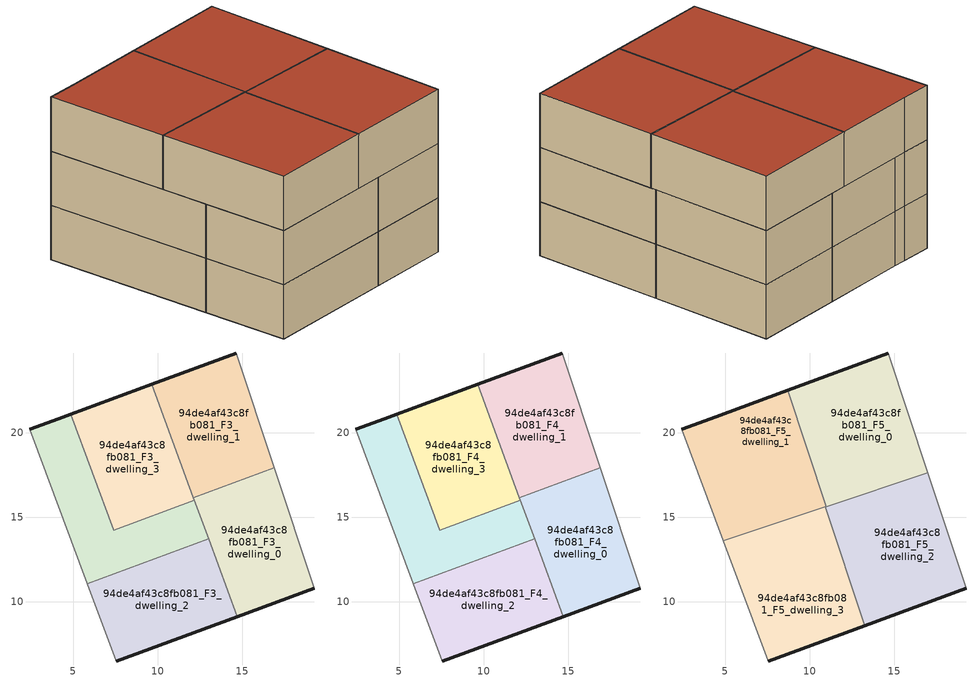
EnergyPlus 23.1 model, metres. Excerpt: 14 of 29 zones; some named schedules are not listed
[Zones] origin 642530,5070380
94de4af43c8fb081_F3_dwelling_0
 floor to 94de4af43c8fb081_F2_dwelling_0 (EU_floor_Construction): 19.25,10.81 16.9,17.93 12.11,16.17 14.7,9.14 z9
 wall outside (EU_wall_Construction): 19.25,10.81 14.7,9.14 z9:12
 wall to 94de4af43c8fb081_F3_dwelling_1 (EU_wall_Construction): 12.11,16.17 16.9,17.93 z9:12
 wall adiabatic (EU_wall_Construction): 16.9,17.93 19.25,10.81 z9:12
 wall to 94de4af43c8fb081_F3_dwelling_2 (EU_wall_Construction): 14.7,9.14 13.01,13.72 z9:12
 wall to 94de4af43c8fb081_F3_dwelling_4 (EU_wall_Construction): 13.01,13.72 12.17,16 z9:12
 wall to 94de4af43c8fb081_F3_dwelling_3 (EU_wall_Construction): 12.17,16 12.11,16.17 z9:12
94de4af43c8fb081_F3_dwelling_1
 floor to 94de4af43c8fb081_F2_dwelling_1 (EU_floor_Construction): 16.9,17.93 14.65,24.72 9.65,22.86 12.11,16.17 z9
 wall outside (EU_wall_Construction): 9.65,22.86 14.65,24.72 z9:12
 wall adiabatic (EU_wall_Construction): 14.65,24.72 16.9,17.93 z9:12
 wall to 94de4af43c8fb081_F3_dwelling_3 (EU_wall_Construction): 12.11,16.17 9.65,22.86 z9:12
94de4af43c8fb081_F3_dwelling_2
 floor to 94de4af43c8fb081_F2_dwelling_2 (EU_floor_Construction): 14.7,9.14 13.01,13.72 5.84,11.08 7.54,6.51 z9
 wall outside (EU_wall_Construction): 14.7,9.14 7.54,6.51 z9:12
 wall adiabatic (EU_wall_Construction): 7.54,6.51 5.84,11.08 z9:12
 wall to 94de4af43c8fb081_F3_dwelling_4 (EU_wall_Construction): 5.84,11.08 13.01,13.72 z9:12
94de4af43c8fb081_F3_dwelling_3
 floor to 94de4af43c8fb081_F2_dwelling_3 (EU_floor_Construction): 12.17,16 9.65,22.86 4.86,21.08 7.39,14.23 z9
 wall outside (EU_wall_Construction): 4.86,21.08 9.65,22.86 z9:12
 wall to 94de4af43c8fb081_F3_dwelling_4 (EU_wall_Construction): 12.17,16 7.39,14.23 4.86,21.08 z9:12
94de4af43c8fb081_F3_dwelling_4
 floor to 94de4af43c8fb081_F2_dwelling_4 (EU_floor_Construction): 13.01,13.72 12.17,16 7.39,14.23 4.86,21.08 4.14,20.82 2.44,20.22 5.84,11.08 z9
 wall outside (EU_wall_Construction): 2.44,20.22 4.14,20.82 4.86,21.08 z9:12
 wall adiabatic (EU_wall_Construction): 5.84,11.08 2.44,20.22 z9:12
94de4af43c8fb081_F4_dwelling_0
 floor to 94de4af43c8fb081_F3_dwelling_0 (EU_floor_Construction): 19.25,10.81 16.9,17.93 12.11,16.17 14.7,9.14 z12
 wall outside (EU_wall_Construction): 19.25,10.81 14.7,9.14 z12:15
 wall to 94de4af43c8fb081_F4_dwelling_1 (EU_wall_Construction): 12.11,16.17 16.9,17.93 z12:15
 wall adiabatic (EU_wall_Construction): 16.9,17.93 19.25,10.81 z12:15
 wall to 94de4af43c8fb081_F4_dwelling_2 (EU_wall_Construction): 14.7,9.14 13.01,13.72 z12:15
 wall to 94de4af43c8fb081_F4_dwelling_4 (EU_wall_Construction): 13.01,13.72 12.17,16 z12:15
 wall to 94de4af43c8fb081_F4_dwelling_3 (EU_wall_Construction): 12.17,16 12.11,16.17 z12:15
94de4af43c8fb081_F4_dwelling_1
 floor to 94de4af43c8fb081_F3_dwelling_1 (EU_floor_Construction): 16.9,17.93 14.65,24.72 9.65,22.86 12.11,16.17 z12
 wall outside (EU_wall_Construction): 9.65,22.86 14.65,24.72 z12:15
 wall adiabatic (EU_wall_Construction): 14.65,24.72 16.9,17.93 z12:15
 wall to 94de4af43c8fb081_F4_dwelling_3 (EU_wall_Construction): 12.11,16.17 9.65,22.86 z12:15
94de4af43c8fb081_F4_dwelling_2
 floor to 94de4af43c8fb081_F3_dwelling_2 (EU_floor_Construction): 14.7,9.14 13.01,13.72 5.84,11.08 7.54,6.51 z12
 wall outside (EU_wall_Construction): 14.7,9.14 7.54,6.51 z12:15
 wall adiabatic (EU_wall_Construction): 7.54,6.51 5.84,11.08 z12:15
 wall to 94de4af43c8fb081_F4_dwelling_4 (EU_wall_Construction): 5.84,11.08 13.01,13.72 z12:15
94de4af43c8fb081_F4_dwelling_3
 floor to 94de4af43c8fb081_F3_dwelling_3 (EU_floor_Construction): 12.17,16 9.65,22.86 4.86,21.08 7.39,14.23 z12
 wall outside (EU_wall_Construction): 4.86,21.08 9.65,22.86 z12:15
 wall to 94de4af43c8fb081_F4_dwelling_4 (EU_wall_Construction): 12.17,16 7.39,14.23 4.86,21.08 z12:15
94de4af43c8fb081_F4_dwelling_4
 floor to 94de4af43c8fb081_F3_dwelling_4 (EU_floor_Construction): 13.01,13.72 12.17,16 7.39,14.23 4.86,21.08 4.14,20.82 2.44,20.22 5.84,11.08 z12
 wall outside (EU_wall_Construction): 2.44,20.22 4.14,20.82 4.86,21.08 z12:15
 wall adiabatic (EU_wall_Construction): 5.84,11.08 2.44,20.22 z12:15
94de4af43c8fb081_F5_dwelling_0
 floor to 94de4af43c8fb081_F4_dwelling_1 (EU_floor_Construction): 16.9,17.93 14.65,24.72 9.65,22.86 12.11,16.17 z15
 floor to 94de4af43c8fb081_F4_dwelling_0 (EU_floor_Construction): 16.99,17.63 16.9,17.93 12.11,16.17 12.16,16.03 z15
 floor to 94de4af43c8fb081_F4_dwelling_3 (EU_floor_Construction): 12.16,16.03 9.65,22.86 8.7,22.51 10.98,15.64 z15
 wall outside (EU_wall_Construction): 8.7,22.51 14.65,24.72 z15:18
 wall to 94de4af43c8fb081_F5_dwelling_1 (EU_wall_Construction): 10.98,15.64 8.7,22.51 z15:18
 wall adiabatic (EU_wall_Construction): 14.65,24.72 16.99,17.63 z15:18
 wall to 94de4af43c8fb081_F5_dwelling_2 (EU_wall_Construction): 16.99,17.63 10.98,15.64 z15:18
 roof outside (EU_roof_Construction): 14.65,24.72 16.99,17.63 10.98,15.64 8.7,22.51 z18
94de4af43c8fb081_F5_dwelling_1
 floor to 94de4af43c8fb081_F4_dwelling_3 (EU_floor_Construction): 10.98,15.64 8.7,22.51 4.86,21.08 7.32,14.43 z15
 floor to 94de4af43c8fb081_F4_dwelling_4 (EU_floor_Construction): 7.32,14.43 4.86,21.08 4.14,20.82 2.44,20.22 4.9,13.62 z15
 wall outside (EU_wall_Construction): 2.44,20.22 4.14,20.82 8.7,22.51 z15:18
 wall adiabatic (EU_wall_Construction): 4.9,13.62 2.44,20.22 z15:18
 wall to 94de4af43c8fb081_F5_dwelling_3 (EU_wall_Construction): 10.93,15.62 4.9,13.62 z15:18
 wall to 94de4af43c8fb081_F5_dwelling_2 (EU_wall_Construction): 10.98,15.64 10.93,15.62 z15:18
 roof outside (EU_roof_Construction): 8.7,22.51 10.98,15.64 4.9,13.62 2.44,20.22 4.14,20.82 z18
94de4af43c8fb081_F5_dwelling_2
 floor to 94de4af43c8fb081_F4_dwelling_0 (EU_floor_Construction): 19.25,10.81 16.99,17.63 12.16,16.03 14.7,9.14 z15
 floor to 94de4af43c8fb081_F4_dwelling_2 (EU_floor_Construction): 14.7,9.14 13.01,13.72 11.72,13.24 13.25,8.6 z15
 floor to 94de4af43c8fb081_F4_dwelling_4 (EU_floor_Construction): 13.01,13.72 12.17,16 10.95,15.55 11.72,13.24 z15
 floor to 94de4af43c8fb081_F4_dwelling_3 (EU_floor_Construction): 12.17,16 12.16,16.03 10.93,15.62 10.95,15.55 z15
 wall outside (EU_wall_Construction): 19.25,10.81 13.25,8.6 z15:18
 wall to 94de4af43c8fb081_F5_dwelling_3 (EU_wall_Construction): 13.25,8.6 10.93,15.62 z15:18
 wall adiabatic (EU_wall_Construction): 16.99,17.63 19.25,10.81 z15:18
 roof outside (EU_roof_Construction): 16.99,17.63 19.25,10.81 13.25,8.6 10.93,15.62 z18
94de4af43c8fb081_F5_dwelling_3
 floor to 94de4af43c8fb081_F4_dwelling_2 (EU_floor_Construction): 13.25,8.6 11.72,13.24 5.84,11.08 7.54,6.51 z15
 floor to 94de4af43c8fb081_F4_dwelling_3 (EU_floor_Construction): 10.95,15.55 10.93,15.62 7.32,14.43 7.39,14.23 z15
 floor to 94de4af43c8fb081_F4_dwelling_4 (EU_floor_Construction): 11.72,13.24 10.95,15.55 7.39,14.23 7.32,14.43 4.9,13.62 5.84,11.08 z15
 wall outside (EU_wall_Construction): 13.25,8.6 7.54,6.51 z15:18
 wall adiabatic (EU_wall_Construction): 7.54,6.51 4.9,13.62 z15:18
 roof outside (EU_roof_Construction): 10.93,15.62 13.25,8.6 7.54,6.51 4.9,13.62 z18
[Building]
EU S2 Campaign: North Axis=0; Terrain=City; Solar Distribution=FullExterior
[Site:Location]
Lyon-Bron: Latitude=45.75; Longitude=5; Time Zone=1; Elevation=198
[SizingPeriod:WeatherFileDays]
AnnualSizingPeriod: Begin Month=1; Begin Day of Month=1; End Month=12; End Day of Month=31; Day of Week for Start Day=Monday; Use Weather File Daylight Saving Period=No; Use Weather File Rain and Snow Indicators=No
[MATERIAL]
EU_InternalMass_Material: Roughness=MediumRough; Thickness=0.1; Conductivity=1; Density=1800; Specific Heat=900; Thermal Absorptance=0.9; Solar Absorptance=0.7; Visible Absorptance=0.7
[MATERIAL:NOMASS] Roughness=MediumRough; Thermal Absorptance=0.9; Solar Absorptance=0.7; Visible Absorptance=0.7
Name | Thermal Resistance
EU_wall_NoMass | 0.776494
EU_roof_NoMass | 0.486893
EU_floor_NoMass | 0.421597
[CONSTRUCTION]
EU_wall_Construction: EU_wall_NoMass
EU_roof_Construction: EU_roof_NoMass
EU_floor_Construction: EU_floor_NoMass
EU_InternalMass_Construction: EU_InternalMass_Material
[ZONE] Type=1; Multiplier=1; Ceiling Height=autocalculate; Floor Area=autocalculate; Part of Total Floor Area=Yes
Name | Volume
94de4af43c8fb081_F3_dwelling_0; 94de4af43c8fb081_F4_dwelling_0 | 111.812
94de4af43c8fb081_F5_dwelling_0 | 139.753
94de4af43c8fb081_F3_dwelling_1; 94de4af43c8fb081_F4_dwelling_1 | 111.796
94de4af43c8fb081_F5_dwelling_1 | 139.757
94de4af43c8fb081_F3_dwelling_2; 94de4af43c8fb081_F4_dwelling_2 | 111.803
94de4af43c8fb081_F5_dwelling_2 | 139.76
94de4af43c8fb081_F3_dwelling_3; 94de4af43c8fb081_F4_dwelling_3 | 111.813
94de4af43c8fb081_F5_dwelling_3 | 139.778
94de4af43c8fb081_F3_dwelling_4; 94de4af43c8fb081_F4_dwelling_4 | 111.804
[INTERNALMASS] Construction=EU_InternalMass_Construction
Name | Zone or ZoneList | Surface Area
94de4af43c8fb081_F3_dwelling_0_EU_InternalMass | 94de4af43c8fb081_F3_dwelling_0 | 37.2704
94de4af43c8fb081_F3_dwelling_1_EU_InternalMass | 94de4af43c8fb081_F3_dwelling_1 | 37.2649
94de4af43c8fb081_F3_dwelling_2_EU_InternalMass | 94de4af43c8fb081_F3_dwelling_2 | 37.2668
94de4af43c8fb081_F3_dwelling_3_EU_InternalMass | 94de4af43c8fb081_F3_dwelling_3 | 37.2717
94de4af43c8fb081_F3_dwelling_4_EU_InternalMass | 94de4af43c8fb081_F3_dwelling_4 | 37.2681
94de4af43c8fb081_F4_dwelling_0_EU_InternalMass | 94de4af43c8fb081_F4_dwelling_0 | 37.2704
94de4af43c8fb081_F4_dwelling_1_EU_InternalMass | 94de4af43c8fb081_F4_dwelling_1 | 37.2649
94de4af43c8fb081_F4_dwelling_2_EU_InternalMass | 94de4af43c8fb081_F4_dwelling_2 | 37.2668
94de4af43c8fb081_F4_dwelling_3_EU_InternalMass | 94de4af43c8fb081_F4_dwelling_3 | 37.2717
94de4af43c8fb081_F4_dwelling_4_EU_InternalMass | 94de4af43c8fb081_F4_dwelling_4 | 37.2681
94de4af43c8fb081_F5_dwelling_0_EU_InternalMass | 94de4af43c8fb081_F5_dwelling_0 | 46.5843
94de4af43c8fb081_F5_dwelling_1_EU_InternalMass | 94de4af43c8fb081_F5_dwelling_1 | 46.5858
94de4af43c8fb081_F5_dwelling_2_EU_InternalMass | 94de4af43c8fb081_F5_dwelling_2 | 46.587
94de4af43c8fb081_F5_dwelling_3_EU_InternalMass | 94de4af43c8fb081_F5_dwelling_3 | 46.5921
[OTHEREQUIPMENT] Fuel Type=Electricity; Design Level Calculation Method=Watts/Area; Power per Zone Floor Area=1; Fraction Latent=0; Fraction Radiant=0; Fraction Lost=0; Carbon Dioxide Generation Rate=0; EndUse Subcategory=EU_Step8_InternalGains
Name | Zone or ZoneList or Space or SpaceList | Schedule
EU_Step8_InternalGain_94de4af43c8fb081_F3_dwelling_0_f000 | 94de4af43c8fb081_F3_dwelling_0 | EU_Step8_GainSchedule_94de4af43c8fb081_F3_dwelling_0_f000
EU_Step8_InternalGain_94de4af43c8fb081_F3_dwelling_1_f000 | 94de4af43c8fb081_F3_dwelling_1 | EU_Step8_GainSchedule_94de4af43c8fb081_F3_dwelling_1_f000
EU_Step8_InternalGain_94de4af43c8fb081_F3_dwelling_2_f000 | 94de4af43c8fb081_F3_dwelling_2 | EU_Step8_GainSchedule_94de4af43c8fb081_F3_dwelling_2_f000
EU_Step8_InternalGain_94de4af43c8fb081_F3_dwelling_3_f000 | 94de4af43c8fb081_F3_dwelling_3 | EU_Step8_GainSchedule_94de4af43c8fb081_F3_dwelling_3_f000
EU_Step8_InternalGain_94de4af43c8fb081_F3_dwelling_4_f000 | 94de4af43c8fb081_F3_dwelling_4 | EU_Step8_GainSchedule_94de4af43c8fb081_F3_dwelling_4_f000
EU_Step8_InternalGain_94de4af43c8fb081_F4_dwelling_0_f000 | 94de4af43c8fb081_F4_dwelling_0 | EU_Step8_GainSchedule_94de4af43c8fb081_F4_dwelling_0_f000
EU_Step8_InternalGain_94de4af43c8fb081_F4_dwelling_1_f000 | 94de4af43c8fb081_F4_dwelling_1 | EU_Step8_GainSchedule_94de4af43c8fb081_F4_dwelling_1_f000
EU_Step8_InternalGain_94de4af43c8fb081_F4_dwelling_2_f000 | 94de4af43c8fb081_F4_dwelling_2 | EU_Step8_GainSchedule_94de4af43c8fb081_F4_dwelling_2_f000
EU_Step8_InternalGain_94de4af43c8fb081_F4_dwelling_3_f000 | 94de4af43c8fb081_F4_dwelling_3 | EU_Step8_GainSchedule_94de4af43c8fb081_F4_dwelling_3_f000
EU_Step8_InternalGain_94de4af43c8fb081_F4_dwelling_4_f000 | 94de4af43c8fb081_F4_dwelling_4 | EU_Step8_GainSchedule_94de4af43c8fb081_F4_dwelling_4_f000
EU_Step8_InternalGain_94de4af43c8fb081_F5_dwelling_0_f000 | 94de4af43c8fb081_F5_dwelling_0 | EU_Step8_GainSchedule_94de4af43c8fb081_F5_dwelling_0_f000
EU_Step8_InternalGain_94de4af43c8fb081_F5_dwelling_1_f000 | 94de4af43c8fb081_F5_dwelling_1 | EU_Step8_GainSchedule_94de4af43c8fb081_F5_dwelling_1_f000
EU_Step8_InternalGain_94de4af43c8fb081_F5_dwelling_2_f000 | 94de4af43c8fb081_F5_dwelling_2 | EU_Step8_GainSchedule_94de4af43c8fb081_F5_dwelling_2_f000
EU_Step8_InternalGain_94de4af43c8fb081_F5_dwelling_3_f000 | 94de4af43c8fb081_F5_dwelling_3 | EU_Step8_GainSchedule_94de4af43c8fb081_F5_dwelling_3_f000
[ZONEVENTILATION:DESIGNFLOWRATE] Schedule=EU_AlwaysOn; Design Flow Rate Calculation Method=AirChanges/Hour; Air Changes per Hour=0.693814; Ventilation Type=Natural; Fan Pressure Rise=0; Fan Total Efficiency=1; Constant Term Coefficient=1; Temperature Term Coefficient=0; Velocity Term Coefficient=0; Velocity Squared Term Coefficient=0; Minimum Indoor Temperature=-100; Maximum Indoor Temperature=100; Delta Temperature=-100; Minimum Outdoor Temperature=-100; Maximum Outdoor Temperature=100; Maximum Wind Speed=40
Name | Zone or ZoneList or Space or SpaceList
EU_ConstantAir_94de4af43c8fb081_F3_dwelling_0 | 94de4af43c8fb081_F3_dwelling_0
EU_ConstantAir_94de4af43c8fb081_F3_dwelling_1 | 94de4af43c8fb081_F3_dwelling_1
EU_ConstantAir_94de4af43c8fb081_F3_dwelling_2 | 94de4af43c8fb081_F3_dwelling_2
EU_ConstantAir_94de4af43c8fb081_F3_dwelling_3 | 94de4af43c8fb081_F3_dwelling_3
EU_ConstantAir_94de4af43c8fb081_F3_dwelling_4 | 94de4af43c8fb081_F3_dwelling_4
EU_ConstantAir_94de4af43c8fb081_F4_dwelling_0 | 94de4af43c8fb081_F4_dwelling_0
EU_ConstantAir_94de4af43c8fb081_F4_dwelling_1 | 94de4af43c8fb081_F4_dwelling_1
EU_ConstantAir_94de4af43c8fb081_F4_dwelling_2 | 94de4af43c8fb081_F4_dwelling_2
EU_ConstantAir_94de4af43c8fb081_F4_dwelling_3 | 94de4af43c8fb081_F4_dwelling_3
EU_ConstantAir_94de4af43c8fb081_F4_dwelling_4 | 94de4af43c8fb081_F4_dwelling_4
EU_ConstantAir_94de4af43c8fb081_F5_dwelling_0 | 94de4af43c8fb081_F5_dwelling_0
EU_ConstantAir_94de4af43c8fb081_F5_dwelling_1 | 94de4af43c8fb081_F5_dwelling_1
EU_ConstantAir_94de4af43c8fb081_F5_dwelling_2 | 94de4af43c8fb081_F5_dwelling_2
EU_ConstantAir_94de4af43c8fb081_F5_dwelling_3 | 94de4af43c8fb081_F5_dwelling_3
[HVACTEMPLATE:ZONE:IDEALLOADSAIRSYSTEM] System Availability Schedule=EU_AlwaysOn; Maximum Heating Supply Air Temperature=50; Minimum Cooling Supply Air Temperature=13; Maximum Heating Supply Air Humidity Ratio=0.0156; Minimum Cooling Supply Air Humidity Ratio=0.0077; Heating Limit=NoLimit; Cooling Limit=NoLimit; Heating Availability Schedule=EU_AlwaysOn; Cooling Availability Schedule=EU_CoolingOff; Dehumidification Control Type=ConstantSensibleHeatRatio; Cooling Sensible Heat Ratio=0.7; Dehumidification Setpoint=60; Humidification Control Type=None; Humidification Setpoint=30; Outdoor Air Method=None; Outdoor Air Flow Rate per Person=0.00944; Outdoor Air Flow Rate per Zone Floor Area=0; Outdoor Air Flow Rate per Zone=0; Demand Controlled Ventilation Type=None; Outdoor Air Economizer Type=NoEconomizer; Heat Recovery Type=None; Sensible Heat Recovery Effectiveness=0.7; Latent Heat Recovery Effectiveness=0.65
Name | Template Thermostat
94de4af43c8fb081_F3_dwelling_0 | EU_HeatOnly_94de4af43c8fb081_F3_dwelling_0
94de4af43c8fb081_F3_dwelling_1 | EU_HeatOnly_94de4af43c8fb081_F3_dwelling_1
94de4af43c8fb081_F3_dwelling_2 | EU_HeatOnly_94de4af43c8fb081_F3_dwelling_2
94de4af43c8fb081_F3_dwelling_3 | EU_HeatOnly_94de4af43c8fb081_F3_dwelling_3
94de4af43c8fb081_F3_dwelling_4 | EU_HeatOnly_94de4af43c8fb081_F3_dwelling_4
94de4af43c8fb081_F4_dwelling_0 | EU_HeatOnly_94de4af43c8fb081_F4_dwelling_0
94de4af43c8fb081_F4_dwelling_1 | EU_HeatOnly_94de4af43c8fb081_F4_dwelling_1
94de4af43c8fb081_F4_dwelling_2 | EU_HeatOnly_94de4af43c8fb081_F4_dwelling_2
94de4af43c8fb081_F4_dwelling_3 | EU_HeatOnly_94de4af43c8fb081_F4_dwelling_3
94de4af43c8fb081_F4_dwelling_4 | EU_HeatOnly_94de4af43c8fb081_F4_dwelling_4
94de4af43c8fb081_F5_dwelling_0 | EU_HeatOnly_94de4af43c8fb081_F5_dwelling_0
94de4af43c8fb081_F5_dwelling_1 | EU_HeatOnly_94de4af43c8fb081_F5_dwelling_1
94de4af43c8fb081_F5_dwelling_2 | EU_HeatOnly_94de4af43c8fb081_F5_dwelling_2
94de4af43c8fb081_F5_dwelling_3 | EU_HeatOnly_94de4af43c8fb081_F5_dwelling_3
[SIZING:ZONE] Zone Cooling Design Supply Air Temperature Input Method=SupplyAirTemperature; Zone Cooling Design Supply Air Temperature=13; Zone Heating Design Supply Air Temperature Input Method=SupplyAirTemperature; Zone Heating Design Supply Air Temperature=50; Zone Cooling Design Supply Air Humidity Ratio=0.008; Zone Heating Design Supply Air Humidity Ratio=0.008; Cooling Design Air Flow Method=DesignDay; Cooling Design Air Flow Rate=0; Cooling Minimum Air Flow per Zone Floor Area=0.000762; Cooling Minimum Air Flow=0; Cooling Minimum Air Flow Fraction=0.2; Heating Design Air Flow Method=DesignDay; Heating Design Air Flow Rate=0; Heating Maximum Air Flow per Zone Floor Area=0.002032; Heating Maximum Air Flow=0.141576; Heating Maximum Air Flow Fraction=0.3; Account for Dedicated Outdoor Air System=No; Dedicated Outdoor Air System Control Strategy=NeutralSupplyAir; Dedicated Outdoor Air Low Setpoint Temperature for Design=autosize; Dedicated Outdoor Air High Setpoint Temperature for Design=autosize; Zone Load Sizing Method=Sensible Load Only No Latent Load; Zone Latent Cooling Design Supply Air Humidity Ratio Input Method=HumidityRatioDifference; Zone Cooling Design Supply Air Humidity Ratio Difference=0.005; Zone Latent Heating Design Supply Air Humidity Ratio Input Method=HumidityRatioDifference; Zone Humidification Design Supply Air Humidity Ratio Difference=0.005
94de4af43c8fb081_F3_dwelling_0; 94de4af43c8fb081_F3_dwelling_1; 94de4af43c8fb081_F3_dwelling_2; 94de4af43c8fb081_F3_dwelling_3; 94de4af43c8fb081_F3_dwelling_4; 94de4af43c8fb081_F4_dwelling_0; 94de4af43c8fb081_F4_dwelling_1; 94de4af43c8fb081_F4_dwelling_2; 94de4af43c8fb081_F4_dwelling_3; 94de4af43c8fb081_F4_dwelling_4; 94de4af43c8fb081_F5_dwelling_0; 94de4af43c8fb081_F5_dwelling_1; 94de4af43c8fb081_F5_dwelling_2; 94de4af43c8fb081_F5_dwelling_3
[SCHEDULE:FILE] Column Number=1; Rows to Skip at Top=0; Number of Hours of Data=8760; Column Separator=Comma; Interpolate to Timestep=No; Minutes per Item=60; Adjust Schedule for Daylight Savings=Yes
Name | File
EU_Step8_GainSchedule_94de4af43c8fb081_F3_dwelling_0_f000 | ../../schedules/94de4af43c8fb081/94de4af43c8fb081_F3_dwelling_0_f000_gain.csv
EU_Step8_GainSchedule_94de4af43c8fb081_F3_dwelling_1_f000 | ../../schedules/94de4af43c8fb081/94de4af43c8fb081_F3_dwelling_1_f000_gain.csv
EU_Step8_GainSchedule_94de4af43c8fb081_F3_dwelling_2_f000 | ../../schedules/94de4af43c8fb081/94de4af43c8fb081_F3_dwelling_2_f000_gain.csv
EU_Step8_GainSchedule_94de4af43c8fb081_F3_dwelling_3_f000 | ../../schedules/94de4af43c8fb081/94de4af43c8fb081_F3_dwelling_3_f000_gain.csv
EU_Step8_GainSchedule_94de4af43c8fb081_F3_dwelling_4_f000 | ../../schedules/94de4af43c8fb081/94de4af43c8fb081_F3_dwelling_4_f000_gain.csv
EU_Step8_GainSchedule_94de4af43c8fb081_F4_dwelling_0_f000 | ../../schedules/94de4af43c8fb081/94de4af43c8fb081_F4_dwelling_0_f000_gain.csv
EU_Step8_GainSchedule_94de4af43c8fb081_F4_dwelling_1_f000 | ../../schedules/94de4af43c8fb081/94de4af43c8fb081_F4_dwelling_1_f000_gain.csv
EU_Step8_GainSchedule_94de4af43c8fb081_F4_dwelling_2_f000 | ../../schedules/94de4af43c8fb081/94de4af43c8fb081_F4_dwelling_2_f000_gain.csv
EU_Step8_GainSchedule_94de4af43c8fb081_F4_dwelling_3_f000 | ../../schedules/94de4af43c8fb081/94de4af43c8fb081_F4_dwelling_3_f000_gain.csv
EU_Step8_GainSchedule_94de4af43c8fb081_F4_dwelling_4_f000 | ../../schedules/94de4af43c8fb081/94de4af43c8fb081_F4_dwelling_4_f000_gain.csv
